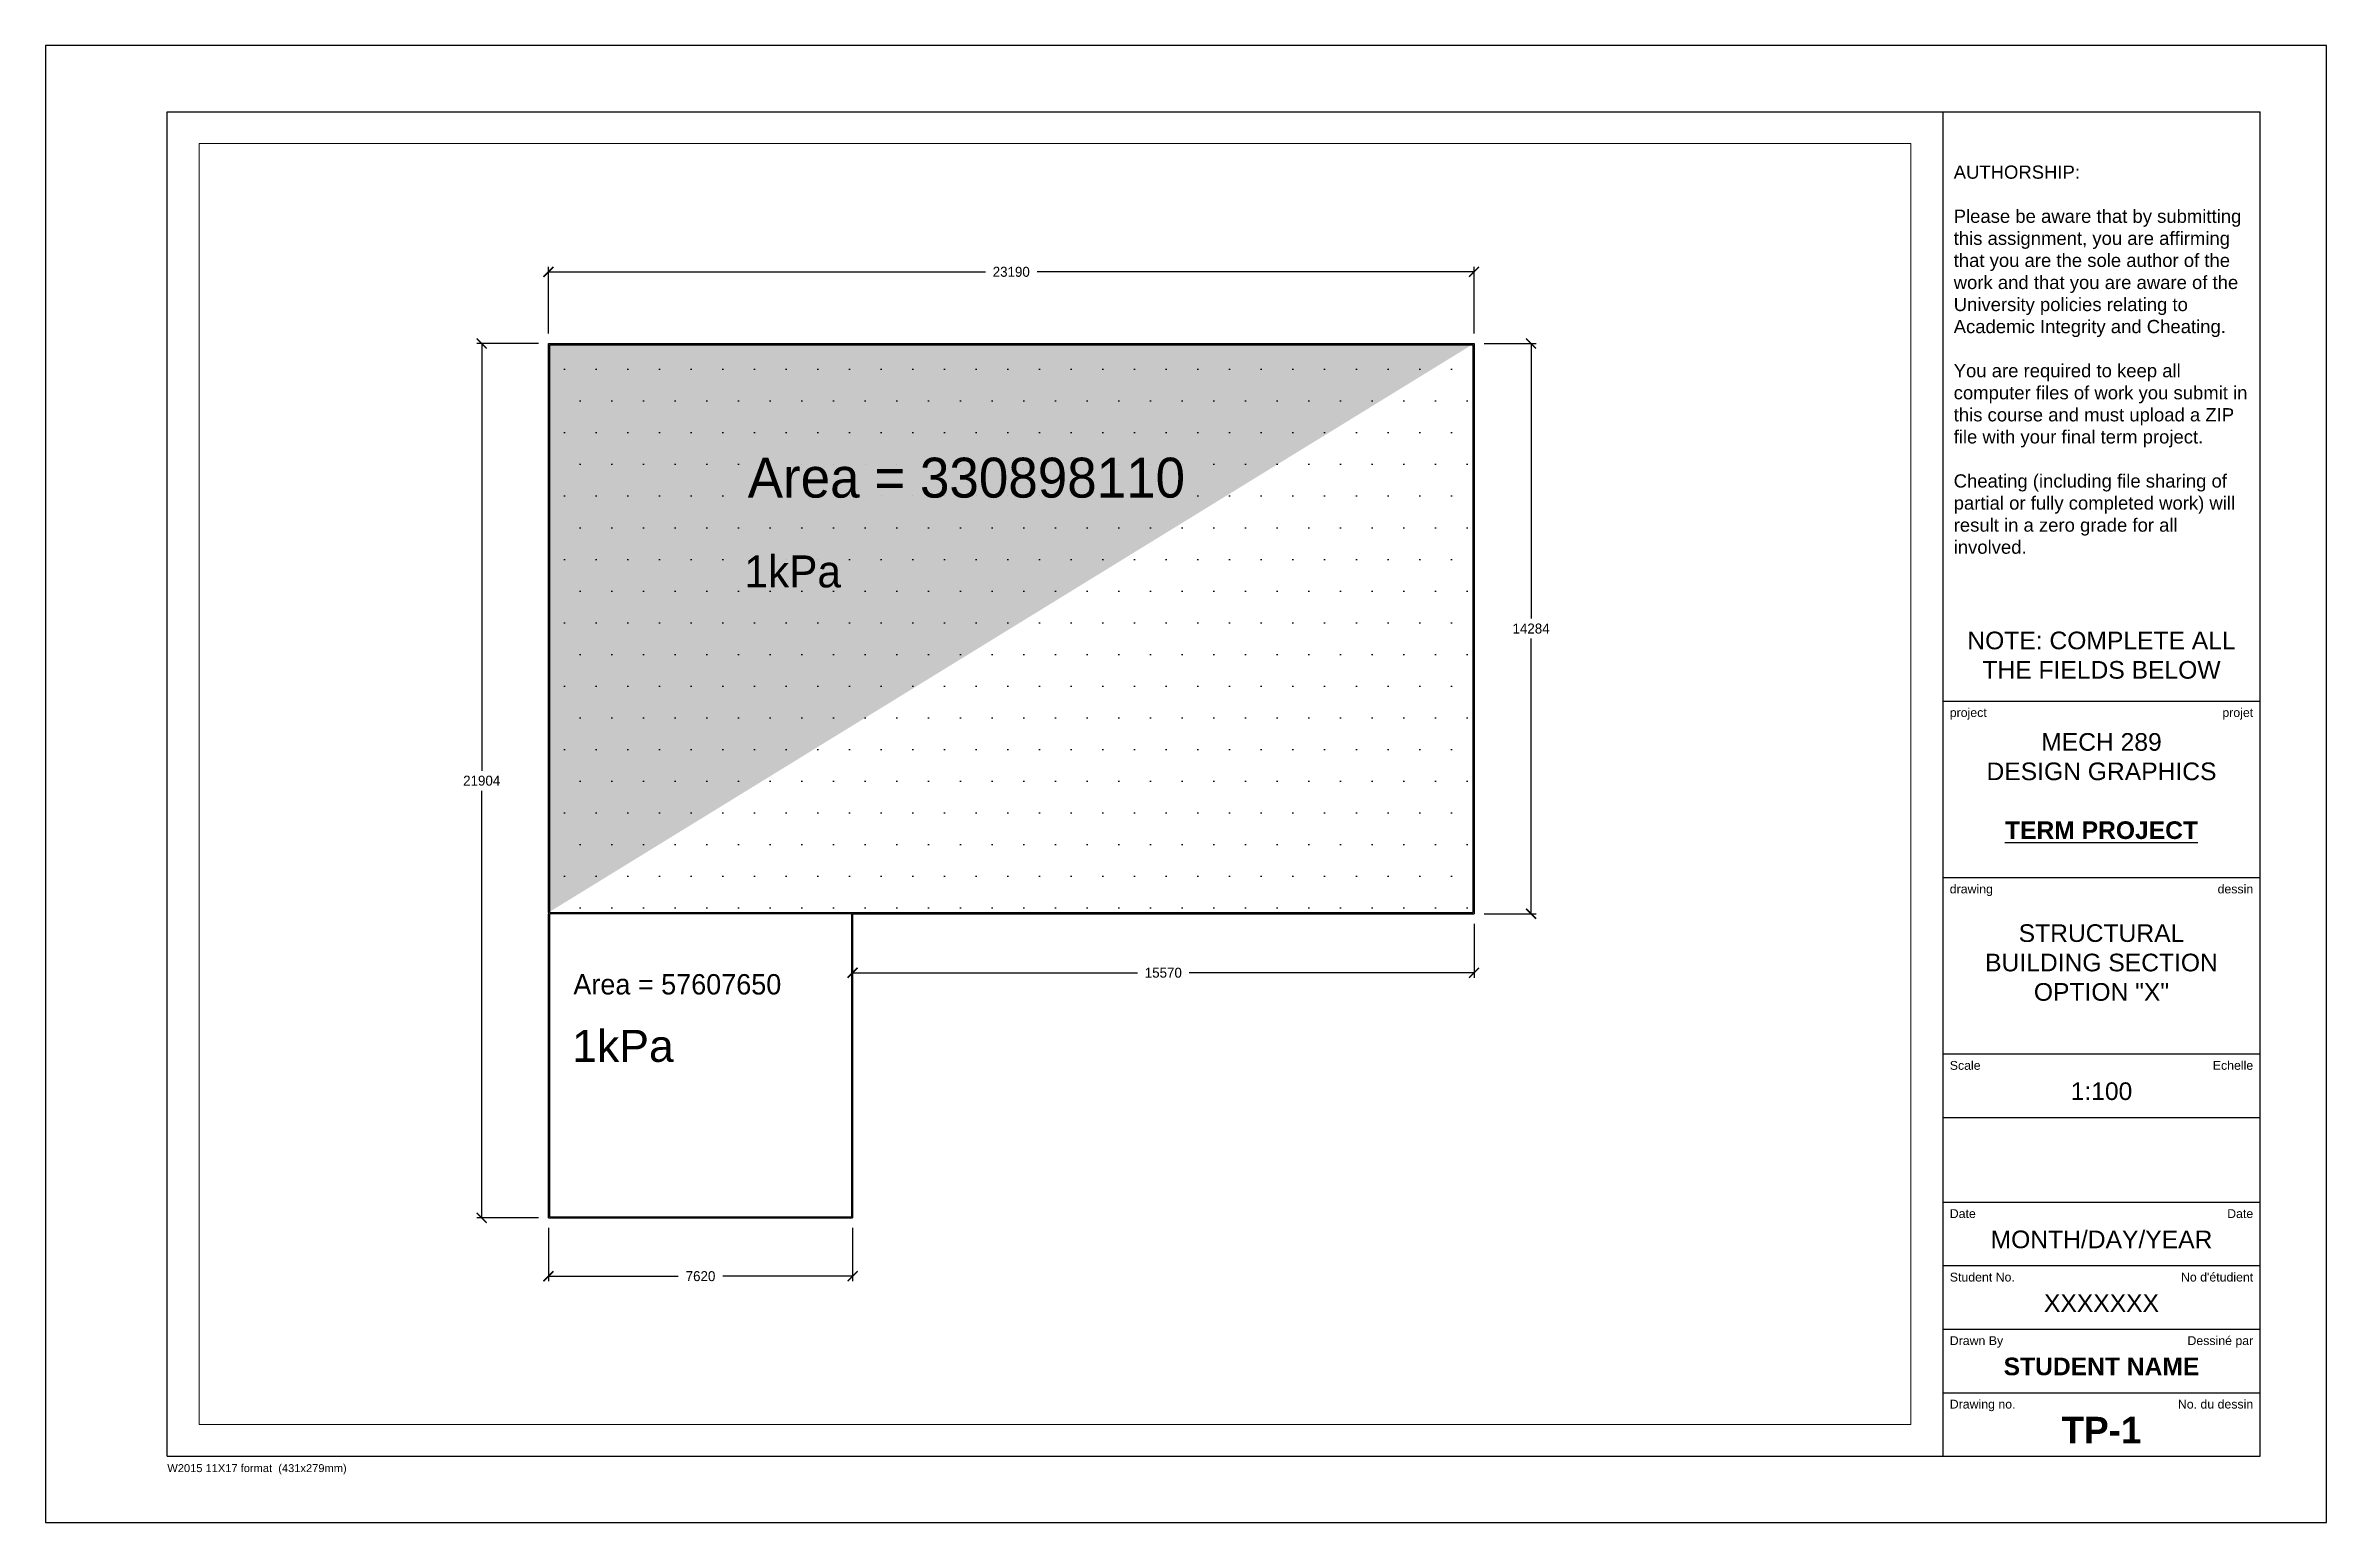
# Paper-space layout 'TP-1 Building Section' of a CAD drawing. Header units: millimetres. Extents: x 0 to 431, y 0 to 279.
# The model-space entities are those that its viewports show. They can reach past a viewport. Long polylines and large blocks are cut down to what shows.
import ezdxf
from ezdxf.enums import TextEntityAlignment as Align

# ---------------------------------------------------------------- set-up
doc = ezdxf.new("R2010")
doc.units = ezdxf.units.MM
for name, color, linetype in [('G-TL-LIN', 5, 'Continuous'), ('G-TL-TTL', 1, 'Continuous'), ('G-TL-TXT', 1, 'Continuous')]:
    doc.layers.add(name, color=color, linetype=linetype)
doc.styles.add('LOGO-ARIAL', font='arial.ttf', dxfattribs={"width": 0.95})
doc.styles.add('TITLE-ARIAL', font='arial.ttf')
doc.dimstyles.new('MECH289 DIMSTYLE 100', dxfattribs={"dimscale": 100, "dimtxt": 2.5, "dimasz": 2.5, "dimexe": 1.25, "dimexo": 2.5, "dimgap": 1.25, "dimtad": 0, "dimtih": 1, "dimtoh": 1, "dimdec": 0, "dimzin": 1, "dimtxsty": 'Standard', "dimblk": 'ARCHTICK', "dimcen": 2.5, "dimclrt": 1, "dimadec": 0, "dimazin": 0, "dimtfac": 1, "dimtdec": 0, "dimtmove": 0, "dimatfit": 3, "dimfxl": 1, "dimtfillclr": 1, "dimarcsym": 0})

# ---------------------------------------------------------------- blocks, each defined once
blk = doc.blocks.new('_ArchTick')
at = {"color": 0, "linetype": 'ByBlock', "const_width": 0.15}
blk.add_lwpolyline([(-0.5, -0.5), (0.5, 0.5)], dxfattribs=at)
blk = doc.blocks.new('*D12')
at = {"color": 0, "lineweight": -2, "transparency": 16777216}
for p, q in [((0, 35027), (0, 36696)), ((23190, 35027), (23190, 36696)), ((0, 36571), (10949, 36571)), ((23190, 36571), (12241, 36571))]:
    blk.add_line(p, q, dxfattribs=at)
at = {"layer": 'DEFPOINTS', "color": 0, "transparency": 16777216}
for p in [(23190, 36571), (0, 34777), (23190, 34777)]:
    blk.add_point(p, dxfattribs=at)
at = {"color": 0, "lineweight": -2, "transparency": 16777216, "xscale": 250, "yscale": 250, "zscale": 250, "rotation": 180}
blk.add_blockref('_ArchTick', (0, 36571), dxfattribs=at)
at = {"color": 0, "lineweight": -2, "transparency": 16777216, "xscale": 250, "yscale": 250, "zscale": 250}
blk.add_blockref('_ArchTick', (23190, 36571), dxfattribs=at)
at = {"color": 1, "transparency": 16777216, "insert": (11595, 36571), "char_height": 250, "attachment_point": 5}
blk.add_mtext('23190', dxfattribs=at)
blk = doc.blocks.new('*D13')
at = {"color": 0, "lineweight": -2, "transparency": 16777216}
for p, q in [((23440, 34777), (24744, 34777)), ((24619, 34777), (24619, 27885)), ((24619, 20493), (24619, 27385)), ((23440, 20493), (24744, 20493))]:
    blk.add_line(p, q, dxfattribs=at)
at = {"layer": 'DEFPOINTS', "color": 0, "transparency": 16777216}
for p in [(23190, 34777), (23190, 20493), (24619, 20493)]:
    blk.add_point(p, dxfattribs=at)
at = {"color": 0, "lineweight": -2, "transparency": 16777216, "xscale": 250, "yscale": 250, "zscale": 250}
for p, rotation in [((24619, 34777), 90), ((24619, 20493), 270)]:
    blk.add_blockref('_ArchTick', p, dxfattribs=dict(at, rotation=rotation))
at = {"color": 1, "transparency": 16777216, "insert": (24619, 27635), "char_height": 250, "attachment_point": 5}
blk.add_mtext('14284', dxfattribs=at)
blk = doc.blocks.new('*D14')
at = {"color": 0, "lineweight": -2, "transparency": 16777216}
for p, q in [((7620, 20243), (7620, 18889)), ((23190, 20243), (23190, 18889)), ((7620, 19014), (14759, 19014)), ((23190, 19014), (16051, 19014))]:
    blk.add_line(p, q, dxfattribs=at)
at = {"layer": 'DEFPOINTS', "color": 0, "transparency": 16777216}
for p in [(7620, 20493), (23190, 20493), (23190, 19014)]:
    blk.add_point(p, dxfattribs=at)
at = {"color": 0, "lineweight": -2, "transparency": 16777216, "xscale": 250, "yscale": 250, "zscale": 250, "rotation": 180}
blk.add_blockref('_ArchTick', (7620, 19014), dxfattribs=at)
at = {"color": 0, "lineweight": -2, "transparency": 16777216, "xscale": 250, "yscale": 250, "zscale": 250}
blk.add_blockref('_ArchTick', (23190, 19014), dxfattribs=at)
at = {"color": 1, "transparency": 16777216, "insert": (15405, 19014), "char_height": 250, "attachment_point": 5}
blk.add_mtext('15570', dxfattribs=at)
blk = doc.blocks.new('*D15')
at = {"color": 0, "lineweight": -2, "transparency": 16777216}
for p, q in [((0, 12623), (0, 11288)), ((7620, 12623), (7620, 11288)), ((0, 11413), (3247, 11413)), ((7620, 11413), (4372, 11413))]:
    blk.add_line(p, q, dxfattribs=at)
at = {"layer": 'DEFPOINTS', "color": 0, "transparency": 16777216}
for p in [(0, 12873), (7620, 12873), (7620, 11413)]:
    blk.add_point(p, dxfattribs=at)
at = {"color": 0, "lineweight": -2, "transparency": 16777216, "xscale": 250, "yscale": 250, "zscale": 250, "rotation": 180}
blk.add_blockref('_ArchTick', (0, 11413), dxfattribs=at)
at = {"color": 0, "lineweight": -2, "transparency": 16777216, "xscale": 250, "yscale": 250, "zscale": 250}
blk.add_blockref('_ArchTick', (7620, 11413), dxfattribs=at)
at = {"color": 1, "transparency": 16777216, "insert": (3810, 11413), "char_height": 250, "attachment_point": 5}
blk.add_mtext('7620', dxfattribs=at)
blk = doc.blocks.new('*D16')
at = {"color": 0, "lineweight": -2, "transparency": 16777216}
for p, q in [((-250, 34777), (-1798, 34777)), ((-1673, 34777), (-1673, 24075)), ((-1673, 12873), (-1673, 23575)), ((-250, 12873), (-1798, 12873))]:
    blk.add_line(p, q, dxfattribs=at)
at = {"layer": 'DEFPOINTS', "color": 0, "transparency": 16777216}
for p in [(-1673, 34777), (0, 34777), (0, 12873)]:
    blk.add_point(p, dxfattribs=at)
at = {"color": 0, "lineweight": -2, "transparency": 16777216, "xscale": 250, "yscale": 250, "zscale": 250}
for p, rotation in [((-1673, 34777), 90), ((-1673, 12873), 270)]:
    blk.add_blockref('_ArchTick', p, dxfattribs=dict(at, rotation=rotation))
at = {"color": 1, "transparency": 16777216, "insert": (-1673, 23825), "char_height": 250, "attachment_point": 5}
blk.add_mtext('21904', dxfattribs=at)

msp = doc.modelspace()

# ---------------------------------------------------------------- hatches: boundary and pattern name
h = msp.add_hatch()
h.set_pattern_fill('DOTS', color=256)
h.paths.add_polyline_path([(0, 20523), (0, 20493), (0, 12873), (7620, 12873), (7620, 20493), (23190, 20493), (23190, 34777), (0, 34777)])
h.paths.add_polyline_path([(7590, 20493), (30, 20493), (30, 12903), (7590, 12903)], flags=16)
h.paths.add_polyline_path([(30, 20523), (23160, 20523), (23160, 34747), (30, 34747)], flags=16)
h.paths.add_polyline_path([(-2256, 23637.5), (-1089.3, 23637.5), (-1089.3, 24012.5), (-2256, 24012.5)], flags=9)
h.paths.add_polyline_path([(14821.7, 18826.8), (15988.3, 18826.8), (15988.3, 19201.8), (14821.7, 19201.8)], flags=25)
h.paths.add_polyline_path([(3310, 11226), (4310, 11226), (4310, 11601), (3310, 11601)], flags=9)
h.paths.add_polyline_path([(11011.7, 36383.4), (12178.3, 36383.4), (12178.3, 36758.4), (11011.7, 36758.4)], flags=9)
h.paths.add_polyline_path([(24014.5, 27447.5), (25222.9, 27447.5), (25222.9, 27822.5), (24014.5, 27822.5)], flags=9)
h = msp.add_hatch()
h.set_pattern_fill('DOTS', color=256)
h.paths.add_polyline_path([(0, 20523), (0, 20493), (0, 12873), (7620, 12873), (7620, 20493), (23190, 20493), (23190, 34777), (0, 34777)])
h.paths.add_polyline_path([(7590, 20493), (30, 20493), (30, 12903), (7590, 12903)], flags=16)
h.paths.add_polyline_path([(30, 20523), (23160, 20523), (23160, 34747), (30, 34747)], flags=16)
h.paths.add_polyline_path([(-2256, 23637.5), (-1089.3, 23637.5), (-1089.3, 24012.5), (-2256, 24012.5)], flags=9)
h.paths.add_polyline_path([(14821.7, 18826.8), (15988.3, 18826.8), (15988.3, 19201.8), (14821.7, 19201.8)], flags=25)
h.paths.add_polyline_path([(3310, 11226), (4310, 11226), (4310, 11601), (3310, 11601)], flags=9)
h.paths.add_polyline_path([(11011.7, 36383.4), (12178.3, 36383.4), (12178.3, 36758.4), (11011.7, 36758.4)], flags=9)
h.paths.add_polyline_path([(24014.5, 27447.5), (25222.9, 27447.5), (25222.9, 27822.5), (24014.5, 27822.5)], flags=9)
h = msp.add_hatch()
h.set_pattern_fill('DOTS', color=256)
h.paths.add_polyline_path([(0, 20523), (0, 20493), (0, 12873), (7620, 12873), (7620, 20493), (23190, 20493), (23190, 34777), (0, 34777)])
h.paths.add_polyline_path([(7590, 20493), (30, 20493), (30, 12903), (7590, 12903)], flags=16)
h.paths.add_polyline_path([(30, 20523), (23160, 20523), (23160, 34747), (30, 34747)], flags=16)
h.paths.add_polyline_path([(-2256, 23637.5), (-1089.3, 23637.5), (-1089.3, 24012.5), (-2256, 24012.5)], flags=9)
h.paths.add_polyline_path([(14821.7, 18826.8), (15988.3, 18826.8), (15988.3, 19201.8), (14821.7, 19201.8)], flags=25)
h.paths.add_polyline_path([(3310, 11226), (4310, 11226), (4310, 11601), (3310, 11601)], flags=9)
h.paths.add_polyline_path([(11011.7, 36383.4), (12178.3, 36383.4), (12178.3, 36758.4), (11011.7, 36758.4)], flags=9)
h.paths.add_polyline_path([(24014.5, 27447.5), (25222.9, 27447.5), (25222.9, 27822.5), (24014.5, 27822.5)], flags=9)
h = msp.add_hatch()
h.set_pattern_fill('DOTS', color=256)
h.paths.add_polyline_path([(0, 20523), (0, 20493), (0, 12873), (7620, 12873), (7620, 20493), (23190, 20493), (23190, 34777), (0, 34777)])
h.paths.add_polyline_path([(7590, 20493), (30, 20493), (30, 12903), (7590, 12903)], flags=16)
h.paths.add_polyline_path([(30, 20523), (23160, 20523), (23160, 34747), (30, 34747)], flags=16)
h.paths.add_polyline_path([(-2256, 23637.5), (-1089.3, 23637.5), (-1089.3, 24012.5), (-2256, 24012.5)], flags=9)
h.paths.add_polyline_path([(14821.7, 18826.8), (15988.3, 18826.8), (15988.3, 19201.8), (14821.7, 19201.8)], flags=25)
h.paths.add_polyline_path([(3310, 11226), (4310, 11226), (4310, 11601), (3310, 11601)], flags=9)
h.paths.add_polyline_path([(11011.7, 36383.4), (12178.3, 36383.4), (12178.3, 36758.4), (11011.7, 36758.4)], flags=9)
h.paths.add_polyline_path([(24014.5, 27447.5), (25222.9, 27447.5), (25222.9, 27822.5), (24014.5, 27822.5)], flags=9)
h = msp.add_hatch()
h.set_pattern_fill('DOTS', color=256)
edge = h.paths.add_edge_path()
edge.add_line((0, 34777), (23190, 34777))
edge.add_line((0, 20523), (0, 34777))
at = {"transparency": 33554687}
h = msp.add_hatch(dxfattribs=at)
h.set_pattern_fill('DOTS', color=256, scale=500)
h.paths.add_polyline_path([(23160, 34747), (30, 34747), (30, 20523), (23160, 20523)])

# ---------------------------------------------------------------- linework, layer by layer
for p, q in [((0, 34777), (23190, 34777)), ((0, 20523), (0, 34777)), ((30, 34747), (23160, 34747)), ((30, 20523), (30, 34747)), ((23160, 34747), (23160, 20523)), ((23190, 34777), (23190, 20493)), ((0, 20523), (0, 20493)), ((0, 12873), (0, 20493)), ((30, 20523), (23160, 20523)), ((7590, 20493), (30, 20493)), ((30, 12903), (30, 20493)), ((7590, 20493), (7590, 12903)), ((7620, 20493), (7620, 12873)), ((7620, 20493), (23190, 20493)), ((0, 12873), (7620, 12873)), ((30, 12903), (7590, 12903))]:
    msp.add_line(p, q)

# ---------------------------------------------------------------- texts
at = {"style": 'LOGO-ARIAL', "width": 0.95}
for s, height, p in [('Area = 330898110', 1000, (4991.9, 30916.5)), ('1kPa', 800, (4909.4, 28668.1)), ('Area = 57607650', 509.783, (623.2, 18470.5))]:
    msp.add_text(s, height=height, dxfattribs=at).set_placement(p)
at = {"style": 'LOGO-ARIAL'}
msp.add_text('1kPa', height=800, dxfattribs=at).set_placement((592.9, 16782.4))

# ---------------------------------------------------------------- dimensions: what is measured, and where the dimension line sits
for base, p1, p2, picture, middle in [((23190, 36570.9), (0, 34777), (23190, 34777), '*D12', (11595, 36570.9)), ((23190, 19014.3), (7620, 20493), (23190, 20493), '*D14', (15405, 19014.3)), ((7620, 11413.5), (0, 12873), (7620, 12873), '*D15', (3810, 11413.5))]:
    dim = msp.add_linear_dim(base=base, p1=p1, p2=p2, dimstyle='MECH289 DIMSTYLE 100')
    dim.commit()
    dim.dimension.update_dxf_attribs({"geometry": picture, "text_midpoint": middle})
for base, p1, p2, picture, middle in [((-1672.7, 34777), (0, 12873), (0, 34777), '*D16', (-1672.7, 23825)), ((24618.7, 20493), (23190, 34777), (23190, 20493), '*D13', (24618.7, 27635))]:
    dim = msp.add_linear_dim(base=base, p1=p1, p2=p2, angle=90, dimstyle='MECH289 DIMSTYLE 100')
    dim.commit()
    dim.dimension.update_dxf_attribs({"geometry": picture, "text_midpoint": middle})

psp = doc.layouts.new('TP-1 Building Section')

# ---------------------------------------------------------------- linework, layer by layer
at = {"layer": 'DEFPOINTS'}
psp.add_lwpolyline([(0, 0), (431, 0), (431, 279), (0, 279)], close=True, dxfattribs=at)
at = {"layer": 'G-TL-LIN', "linetype": 'Continuous'}
for p, q in [((23, 266.5), (418.5, 266.5)), ((23, 12.5), (23, 266.5)), ((358.5, 266.5), (358.5, 12.5)), ((418.5, 12.5), (418.5, 266.5)), ((358.5, 155.17), (418.5, 155.17)), ((358.5, 121.83), (418.5, 121.83)), ((358.5, 88.5), (418.5, 88.5)), ((358.5, 76.5), (418.5, 76.5)), ((358.5, 60.5), (418.5, 60.5)), ((358.5, 48.5), (418.5, 48.5)), ((358.5, 36.5), (418.5, 36.5)), ((358.5, 24.5), (418.5, 24.5)), ((23, 12.5), (418.5, 12.5))]:
    psp.add_line(p, q, dxfattribs=at)

# ---------------------------------------------------------------- texts
at = {"layer": 'DEFPOINTS', "insert": (388.5, 163.82), "char_height": 3.333, "attachment_point": 5, "style": 'TITLE-ARIAL'}
psp.add_mtext_dynamic_manual_height_columns('NOTE: COMPLETE ALL THE FIELDS BELOW', width=60, gutter_width=6.5, heights=[0], dxfattribs=at)
at = {"layer": 'G-TL-TTL', "char_height": 3.333, "attachment_point": 5, "style": 'TITLE-ARIAL'}
for s, insert in [('STRUCTURAL\\PBUILDING SECTION\\POPTION "X"', (388.5, 105.75)), ('MONTH/DAY/YEAR', (388.5, 53.44)), ('XXXXXXX', (388.5, 41.44)), ('{\\fArial|b1|i0|c0|p34;STUDENT NAME}', (388.5, 29.44))]:
    psp.add_mtext_dynamic_manual_height_columns(s, width=60, gutter_width=6.5, heights=[0], dxfattribs=dict(at, insert=insert))
at = {"layer": 'G-TL-TXT', "style": 'TITLE-ARIAL'}
for s, height, p in [('project', 1.667, (359.83, 153.83)), ('drawing', 1.667, (359.83, 120.5)), ('Scale', 1.667, (359.83, 87.17)), ('Date', 1.667, (359.83, 59.17)), ('Student No.', 1.6667, (359.83, 47.17)), ('Drawn By', 1.667, (359.83, 35.17)), ('Drawing no.', 1.6667, (359.83, 23.17))]:
    psp.add_text(s, height=height, dxfattribs=at).set_placement(p, align=Align.TOP_LEFT)
for s, height, p in [('projet', 1.667, (417.17, 153.83)), ('dessin', 1.667, (417.17, 120.5)), ('Echelle', 1.667, (417.17, 87.17)), ('Date', 1.667, (417.17, 59.17)), ("No d'étudient", 1.6667, (417.17, 47.17)), ('Dessiné par', 1.6667, (417.17, 35.17)), ('No. du dessin', 1.6667, (417.17, 23.17))]:
    psp.add_text(s, height=height, dxfattribs=at).set_placement(p, align=Align.TOP_RIGHT)
psp.add_text('W2015 11X17 format  (431x279mm)', height=1.5, dxfattribs=at).set_placement((23, 9.5))
for s, width, insert, char_height, attachment_point in [('\\pxql;AUTHORSHIP:\\P\\PPlease be aware that by submitting this assignment, you are affirming that you are the sole author of the work and that you are aware of the University policies relating to Academic Integrity and Cheating.\\P\\PYou are required to keep all computer files of work you submit in this course and must upload a ZIP file with your final term project.\\P\\PCheating (including file sharing of partial or fully completed work) will result in a zero grade for all involved. ', 55.8551, (388.5, 256.35), 2.5, 2), ('MECH 289\\PDESIGN GRAPHICS\\P\\P{\\fArial|b1|i0|c0|p34;\\LTERM PROJECT}', 60, (388.5, 139.09), 3.333, 5), ('1:100', 60, (388.5, 81.44), 3.333, 5), ('{\\fArial|b1|i0|c0|p34;TP-1}', 60, (388.5, 17.44), 5, 5)]:
    psp.add_mtext_dynamic_manual_height_columns(s, width=width, gutter_width=6.5, heights=[0], dxfattribs=dict(at, insert=insert, char_height=char_height, attachment_point=attachment_point))

# ---------------------------------------------------------------- viewports
at = {"layer": 'DEFPOINTS', "view_target_point": (223.29, 147.29)}
psp.add_viewport(center=(190.75, 139.5), size=(323.5, 242), view_center_point=(12468.41, 23595.27), view_height=32085.9205, dxfattribs=at)

doc.saveas('drawing.dxf')
